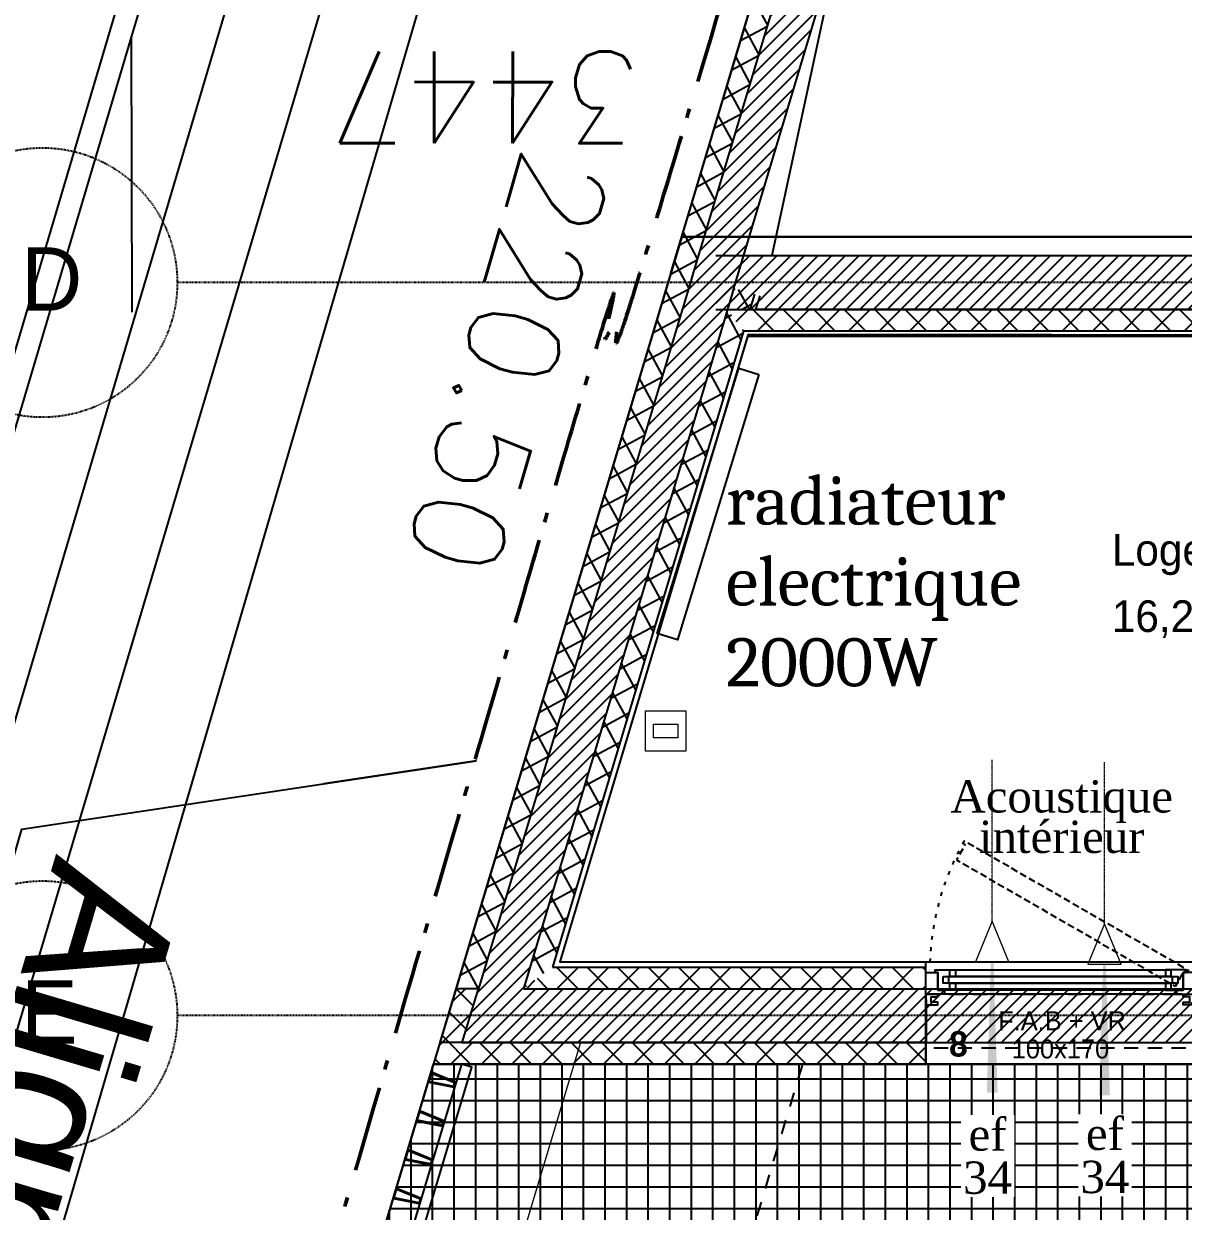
# Model space of a CAD drawing. Extents: x -594 to 29166, y -5797 to 14313.
# Drawn here: x 2903.9 to 3334.1, y 3188.8 to 3629.4 of the extents above; entities that cross this region are included whole.
import ezdxf
from ezdxf.enums import TextEntityAlignment as Align
from ezdxf.lldxf.tags import DXFTag

# ---------------------------------------------------------------- set-up
doc = ezdxf.new("R2010")
doc.units = 0
for name, pattern in [('ACAD_ISO03W100', [0.295276, 0.11811, -0.177165]), ('Style de ligne -1', [0.41664, 0.20828, -0.20836]), ('Style de ligne -14', [0.147638, 0.098425, -0.049213]), ('Style de ligne -15', [2.08328, 1.25, -0.41656, 0.13886, -0.27786]), ('Style de ligne -17', [0.347222, 0.20828, -0.138942]), ('Style de ligne -18', [0.164042, 0.054681, -0.109361]), ('VW-01', [0.41656, 0.20828, -0.20828])]:
    doc.linetypes.add(name, pattern=pattern)
for name, color, linetype, lineweight in [('01_poutres', 252, 'Continuous', 20), ('Fond topo - P', 252, 'Continuous', 50), ('Fond topo - VOI', 252, 'Continuous', 25)]:
    doc.layers.add(name, color=color, linetype=linetype, lineweight=lineweight)
for name, color, linetype in [('A SITE', 252, 'Continuous'), ('B amÈnagement intÈrieur_Hatch', 252, 'Continuous'), ('B aménagement intérieur', 252, 'Continuous'), ('B GÈnÈral_Hatch', 252, 'Continuous'), ('B Général', 252, 'Continuous'), ('C ANNOTATIONS-axes horizontaux', 252, 'Style de ligne -1'), ('C ANNOTATIONS-prestations', 252, 'Continuous'), ('C ANNOTATIONS-texte', 252, 'Continuous'), ('D SURFACES-shab', 252, 'Continuous'), ('EDF_SSL', 252, 'Texte-Electricite'), ('Fond topo - ALIGNEMENT_TXT', 252, 'Continuous'), ('Fond topo - Z_500', 252, 'Continuous'), ('prlm-BA', 252, 'Continuous'), ('prlm-CHAUFF-CONV', 20, 'Continuous'), ('prlm-ELEC-CFA', 181, 'Continuous'), ('prlm-VMC', 93, 'Continuous'), ('prlm-VRD', 252, 'Continuous'), ('TELECOM_SSL', 252, 'Texte-Telecom')]:
    doc.layers.add(name, color=color, linetype=linetype)
for name, color, linetype, plot in [('Fond topo - N', 252, 'Continuous', False), ('Fond topo - NCACHE', 252, 'Continuous', False), ('Fond topo - ZCACHE', 252, 'Continuous', False), ('prlm-ZEROPLOT', 254, 'Continuous', False)]:
    doc.layers.add(name, color=color, linetype=linetype, plot=plot)
doc.styles.add('2000_ARIAL', font='arial.ttf', dxfattribs={"height": 0.4})
doc.styles.add('Eurostile', font='')
doc.styles.add('Eurostile (bold)', font='')
doc.styles.add('Lignes', font='arial.ttf', dxfattribs={"height": 0.35})
doc.styles.add('LignesA', font='arial.ttf', dxfattribs={"height": 0.35})
doc.styles.add('prlm-mod', font='cambriaz.ttf', dxfattribs={"height": 18})
doc.styles.add('prlm-vmc', font='pala.ttf', dxfattribs={"height": 14})
doc.styles.add('SIMPLEX', font='simplex_.ttf', dxfattribs={"height": 1.25})
doc.styles.get('Eurostile').set_extended_font_data('Eurostile')
doc.styles.get('Eurostile (bold)').set_extended_font_data('Eurostile', bold=True)
tags = doc.linetypes.add('Texte-BT', pattern='A,5,-0.25,["BT",Lignes,S=1,R=0,X=0,Y=-0.18],-1.25', length=6.5).pattern_tags.tags
tags[15:16] = [DXFTag(74, 4), DXFTag(75, 0), DXFTag(340, '0'), DXFTag(46, 0.0), DXFTag(50, 0.0), DXFTag(44, 0.0), DXFTag(45, 0.0)]
tags[4:5] = [DXFTag(74, 4), DXFTag(75, 0), DXFTag(340, '0'), DXFTag(46, 0.0), DXFTag(50, 0.0), DXFTag(44, 0.0), DXFTag(45, 0.0)]
tags = doc.linetypes.add('Texte-Electricite', pattern='A,5,-0.25,["ELEC",Lignes,S=1,R=0,X=0,Y=-0.18],-1.25', length=6.5).pattern_tags.tags
tags[15:16] = [DXFTag(74, 4), DXFTag(75, 0), DXFTag(340, '0'), DXFTag(46, 0.0), DXFTag(50, 0.0), DXFTag(44, 0.0), DXFTag(45, 0.0)]
tags[4:5] = [DXFTag(74, 4), DXFTag(75, 0), DXFTag(340, '0'), DXFTag(46, 0.0), DXFTag(50, 0.0), DXFTag(44, 0.0), DXFTag(45, 0.0)]
tags = doc.linetypes.add('Texte-HT', pattern='A,5,-0.25,["HT",Lignes,S=1,R=0,X=0,Y=-0.18],-1.25', length=6.5).pattern_tags.tags
tags[15:16] = [DXFTag(74, 4), DXFTag(75, 0), DXFTag(340, '0'), DXFTag(46, 0.0), DXFTag(50, 0.0), DXFTag(44, 0.0), DXFTag(45, 0.0)]
tags[4:5] = [DXFTag(74, 4), DXFTag(75, 0), DXFTag(340, '0'), DXFTag(46, 0.0), DXFTag(50, 0.0), DXFTag(44, 0.0), DXFTag(45, 0.0)]
tags = doc.linetypes.add('Texte-MT', pattern='A,5,-0.25,["MT",Lignes,S=1,R=0,X=0,Y=-0.18],-1.25', length=6.5).pattern_tags.tags
tags[15:16] = [DXFTag(74, 4), DXFTag(75, 0), DXFTag(340, '0'), DXFTag(46, 0.0), DXFTag(50, 0.0), DXFTag(44, 0.0), DXFTag(45, 0.0)]
tags[4:5] = [DXFTag(74, 4), DXFTag(75, 0), DXFTag(340, '0'), DXFTag(46, 0.0), DXFTag(50, 0.0), DXFTag(44, 0.0), DXFTag(45, 0.0)]
tags = doc.linetypes.add('Texte-Telecom', pattern='A,5,-0.25,["TEL",Lignes,S=1,R=0,X=0,Y=-0.18],-1.25', length=6.5).pattern_tags.tags
tags[15:16] = [DXFTag(74, 4), DXFTag(75, 0), DXFTag(340, '0'), DXFTag(46, 0.0), DXFTag(50, 0.0), DXFTag(44, 0.0), DXFTag(45, 0.0)]
tags[4:5] = [DXFTag(74, 4), DXFTag(75, 0), DXFTag(340, '0'), DXFTag(46, 0.0), DXFTag(50, 0.0), DXFTag(44, 0.0), DXFTag(45, 0.0)]
tags = doc.linetypes.add('Texte-TelecomA', pattern='A,5,-0.25,["TEL",LignesA,S=1,R=0,X=0,Y=-0.18],-1.25', length=6.5).pattern_tags.tags
tags[15:16] = [DXFTag(74, 4), DXFTag(75, 0), DXFTag(340, '0'), DXFTag(46, 0.0), DXFTag(50, 0.0), DXFTag(44, 0.0), DXFTag(45, 0.0)]
tags[4:5] = [DXFTag(74, 4), DXFTag(75, 0), DXFTag(340, '0'), DXFTag(46, 0.0), DXFTag(50, 0.0), DXFTag(44, 0.0), DXFTag(45, 0.0)]
pattern_1 = [(45, (0, 0), (-5.656854, 5.656854), []), (135, (0, 0), (5.656854, 5.656854), [])]
pattern_2 = [(45, (0, 0), (2.4253472, -2.6458333), [])]

# ---------------------------------------------------------------- blocks, each defined once
blk = doc.blocks.new('A n0.Groupe-37-1')
at = {"layer": 'B Général', "linetype": 'Continuous', "flags": 128}
for points in [[(2816.4, 2392.05), (2869.49, 2573.97), (2869.49, 2573.97), (3070.09, 3242.25), (3066.26, 3243.4), (2864.38, 2570.88), (2864.42, 2570.86), (2812.61, 2393.33)], [(3063.46, 3235.11), (3054.19, 3236.94), (3055.14, 3240.09), (3063.88, 3236.5)], [(3059.15, 3220.74), (3049.88, 3222.57), (3050.83, 3225.73), (3059.56, 3222.13)], [(3054.83, 3206.37), (3045.57, 3208.2), (3046.52, 3211.36), (3055.25, 3207.76)], [(3050.52, 3192), (3041.25, 3193.83), (3042.2, 3196.99), (3050.94, 3193.4)]]:
    blk.add_lwpolyline(points, close=True, dxfattribs=at)
for points in [[(3054.03, 3236.67), (3063.49, 3234.8, 0.386252), (3063.72, 3234.93), (3064.19, 3236.5, 0.385626), (3064.08, 3236.74), (3055.15, 3240.41, 0.443391), (3054.89, 3240.29), (3053.88, 3236.92, 0.442739), (3054.03, 3236.67)], [(3049.71, 3222.3), (3059.18, 3220.43, 0.386252), (3059.41, 3220.57), (3059.88, 3222.13, 0.385626), (3059.76, 3222.38), (3050.84, 3226.05, 0.443391), (3050.57, 3225.92), (3049.56, 3222.55, 0.442739), (3049.71, 3222.3)], [(3045.4, 3207.93), (3054.86, 3206.06, 0.386252), (3055.09, 3206.2), (3055.56, 3207.77, 0.385626), (3055.45, 3208.01), (3046.53, 3211.68, 0.443391), (3046.26, 3211.55), (3045.25, 3208.18, 0.442739), (3045.4, 3207.93)], [(3041.09, 3193.56), (3050.55, 3191.69, 0.386252), (3050.78, 3191.83), (3051.25, 3193.4, 0.385626), (3051.14, 3193.64), (3042.21, 3197.31, 0.443391), (3041.95, 3197.18), (3040.94, 3193.81, 0.442739), (3041.09, 3193.56)]]:
    blk.add_lwpolyline(points, format="xyb", close=True, dxfattribs=at)
blk = doc.blocks.new('A n0.F 100x170 (allège pleine + VR')
at = {"layer": 'B Général'}
blk.add_line((45, 9), (-45, 9), dxfattribs=at)
at = {"layer": 'B Général', "linetype": 'Continuous', "lineweight": 35}
for p, q in [((-50, 7), (-50, -9)), ((50, 7), (50, -9))]:
    blk.add_line(p, q, dxfattribs=at)
at = {"layer": 'B Général', "linetype": 'Style de ligne -14', "ltscale": 25.4, "flags": 128}
blk.add_lwpolyline([(-35.69, 65.82), (-36.19, 64.95), (-35.32, 64.45), (-38.57, 58.82), (42.63, 11.94), (45.88, 17.57), (46.75, 17.07), (47.25, 17.93)], close=True, dxfattribs=at)
at = {"layer": 'B Général', "linetype": 'Continuous', "flags": 128}
for points in [[(-39, 15.5), (-41.5, 15.5), (-41.5, 13), (-39, 13), (-39, 10.5), (-45.5, 10.5), (-45.5, 17), (-46.5, 17), (-46.5, 18), (-39, 18)], [(39, 15.5), (41.5, 15.5), (41.5, 13), (39, 13), (39, 10.5), (45.5, 10.5), (45.5, 17), (46.5, 17), (46.5, 18), (39, 18)]]:
    blk.add_lwpolyline(points, close=True, dxfattribs=at)
at = {"layer": 'B Général', "flags": 128}
for points in [[(-41, 18), (41, 18), (41, 15.5), (-41, 15.5)], [(-43, 10.5), (-43, 9), (-50, 9), (-50, 17), (-45.5, 17), (-45.5, 10.5)], [(-43.5, 15.5), (43.5, 15.5), (43.5, 13), (-43.5, 13)], [(43, 10.5), (43, 9), (50, 9), (50, 17), (45.5, 17), (45.5, 10.5)], [(-50, 9), (-50, 5), (-45.5, 5), (-45.5, 6), (-48, 6), (-48, 8), (-45.5, 8), (-45.5, 9)], [(-41, 13), (41, 13), (41, 10.5), (-41, 10.5)], [(50, 9), (50, 5), (45.5, 5), (45.5, 6), (48, 6), (48, 8), (45.5, 8), (45.5, 9)]]:
    blk.add_lwpolyline(points, close=True, dxfattribs=at)
at = {"layer": 'B Général', "linetype": 'Style de ligne -17', "ltscale": 25.4, "flags": 128}
blk.add_lwpolyline([(-50, 9), (50, 9), (50, -11), (-50, -11)], close=True, dxfattribs=at)
at = {"layer": 'B Général', "flags": 128}
blk.add_lwpolyline([(-50, -9), (-50, -17), (50, -17), (50, -9)], dxfattribs=at)
at = {"layer": 'B Général'}
blk.add_circle((47, 17.5), 0.5, dxfattribs=at)
at = {"layer": 'B Général', "linetype": 'Style de ligne -18', "ltscale": 25.4}
blk.add_arc((49, 17.5), 97.5, 150.2938, 179.7062, dxfattribs=at)
at = {"layer": 'B Général', "insert": (-23.11, 2.64), "char_height": 7.049, "attachment_point": 1, "line_spacing_factor": 0.895453, "style": 'Eurostile'}
blk.add_mtext('F.A.B + VR', dxfattribs=at)
at = {"layer": 'C ANNOTATIONS-prestations', "rotation": 360, "line_spacing_factor": 0.895453}
for s, insert, char_height, attachment_point, style in [('8', (-41.34, -4.78), 9.4, 1, 'Eurostile (bold)'), ('100x170', (0, -7.83), 7.049, 2, 'Eurostile')]:
    blk.add_mtext(s, dxfattribs=dict(at, insert=insert, char_height=char_height, attachment_point=attachment_point, style=style))
blk = doc.blocks.new('A 90.PTOPO')
at = {"layer": 'Fond topo - NCACHE', "style": 'SIMPLEX'}
blk.add_attdef('MAT', text='', height=0.34, dxfattribs=at).set_placement((0.1, -0.1), align=Align.TOP_LEFT)
at = {"layer": 'Fond topo - ZCACHE', "style": 'SIMPLEX'}
blk.add_attdef('ALT', (0.1, 0.1), '', height=0.34, dxfattribs=at)
blk = doc.blocks.new('A$C380262B1')
at = {"layer": 'EDF_SSL', "linetype": 'Texte-MT', "ltscale": 100, "elevation": 0, "flags": 128}
blk.add_lwpolyline([(-6254.24, -3469.87), (-4383.63, 2841.72), (-4298.57, 2988.92), (-3696.49, 3195.48), (-3294.68, 2842.64), (-2780.69, 2697.1), (-228.37, 2738.3), (1380.86, 2771.29), (2067.41, 2949.6), (2724.79, 2563.95), (4964.45, 2545.24), (5603.36, 4115.86), (5715.5, 4351.5), (6074.73, 4471.09), (6547.8, 4750.31), (7756.19, 5121.05)], dxfattribs=at)
at = {"layer": 'EDF_SSL', "linetype": 'Texte-BT', "ltscale": 100, "elevation": 0, "flags": 128}
blk.add_lwpolyline([(-6293.7, -3465.93), (-4423.09, 2845.66), (-4207.14, 3352.95), (-4036.03, 4003.01)], dxfattribs=at)
at = {"layer": 'EDF_SSL', "linetype": 'Texte-HT', "ltscale": 100, "elevation": 0, "flags": 128}
blk.add_lwpolyline([(-6228.36, -3485.44), (-4347.71, 2833.7), (-4155.11, 3426.73), (-5294.54, 3730.08), (-6093.84, 3553.14)], dxfattribs=at)
at = {"layer": 'Fond topo - ALIGNEMENT_TXT', "ltscale": 2, "flags": 128}
for points in [[(-5442.21, -798.83), (-5191.61, 66.63), (-5022.9, 92)], [(-5022.9, 92), (-5079.69, 83.46)]]:
    blk.add_lwpolyline(points, dxfattribs=at)
at = {"layer": 'Fond topo - VOI', "ltscale": 2, "flags": 128}
for points in [[(-5010.08, 842.12), (-5046.82, 710.01), (-5151.02, 360.44), (-5360.5, -344.65), (-5499.31, -818.29), (-5731.33, -1612.38), (-5774, -1761.46), (-5997.41, -2505.68), (-6284.81, -3456.01)], [(-5151.02, 360.44), (-5150.83, 258.46)]]:
    blk.add_lwpolyline(points, dxfattribs=at)
at = {"layer": 'TELECOM_SSL', "linetype": 'Texte-TelecomA', "ltscale": 100, "elevation": 0, "flags": 128}
blk.add_lwpolyline([(-6143.13, -3383.14), (-4679.37, 1618.34, 0.105936), (-4165.61, 5030.77)], format="xyb", dxfattribs=at)
at = {"layer": 'Fond topo - P', "ltscale": 2}
ref = blk.add_blockref('A 90.PTOPO', (-4951.46, 311.13), dxfattribs=dict(at, xscale=100, yscale=100, zscale=100, rotation=179.9607580165254))
ref.add_attrib('MAT', '3447', dxfattribs={"layer": 'Fond topo - N', "color": 0, "ltscale": 2, "height": 34, "rotation": 179.9608, "style": 'SIMPLEX'}).set_placement((-4961.45, 321.14), align=Align.TOP_LEFT)
ref.add_attrib('ALT', '220.50', (-5005.09, 321.32), dxfattribs={"layer": 'Fond topo - Z_500', "color": 0, "ltscale": 2, "height": 34, "rotation": 253.8126, "style": 'SIMPLEX'})
at = {"layer": 'Fond topo - ALIGNEMENT_TXT', "style": '2000_ARIAL', "width": 1.001}
blk.add_text('Alignement   à    confirmer                                                                                            ', height=50, rotation=253.4725, dxfattribs=at).set_placement((-5178.86, 57.7))
blk = doc.blocks.new('A n0.A$C1B933CC4')
at = {"layer": '01_poutres', "color": 0, "ltscale": 3}
for p, q in [((-1770.74, -1255), (-1981.76, -1957.99)), ((-1762.39, -1255), (-1770.74, -1255)), ((-1720.41, -1255), (-1745.68, -1255)), ((-1724.54, -1275), (-1914.7, -1908.49))]:
    blk.add_line(p, q, dxfattribs=at)
blk = doc.blocks.new('xi.ea')
at = {"layer": 'prlm-VMC', "color": 0, "linetype": 'ByBlock', "lineweight": 5, "flags": 128}
blk.add_lwpolyline([(-6.17, -15), (6.17, -15), (0, 0)], close=True, dxfattribs=at)
at = {"layer": 'prlm-VMC', "color": 0, "linetype": 'ByBlock', "lineweight": -2, "flags": 128}
blk.add_lwpolyline([(0, -15, 1, 4, 0), (0, -63.63, 1, 1, 0)], format="xyseb", dxfattribs=at)
at = {"layer": 'prlm-VMC', "color": 0, "linetype": 'ByBlock', "lineweight": 5}
blk.add_solid([(0, 0), (6.17, -15), (-6.17, -15), (0, 0)], dxfattribs=at)
at = {"layer": 'prlm-ZEROPLOT', "color": 250, "linetype": 'ACAD_ISO03W100', "lineweight": 0, "ltscale": 0.2}
blk.add_lwpolyline([(0, 0), (0, 60)], dxfattribs=at)
blk = doc.blocks.new('xi.ef34')
at = {"layer": 'prlm-VMC', "color": 0, "insert": (0, 0), "char_height": 12, "width": 17.3979, "attachment_point": 5, "line_spacing_factor": 0.8, "style": 'prlm-vmc', "bg_fill": 3, "box_fill_scale": 1.1, "bg_fill_color": 256, "bg_fill_transparency": 0}
blk.add_mtext('ef 34', dxfattribs=at)
blk = doc.blocks.new('xi.rj45')
at = {"layer": 'prlm-ELEC-CFA', "color": 0, "linetype": 'ByBlock', "lineweight": -2, "flags": 128}
blk.add_lwpolyline([(-7.5, 7.5), (7.5, 7.5), (7.5, -7.5), (-7.5, -7.5)], close=True, dxfattribs=at)
at = {"layer": 'prlm-ELEC-CFA', "color": 0, "linetype": 'ByBlock', "lineweight": -2}
blk.add_lwpolyline([(-4.5, 2.5), (4.5, 2.5), (4.5, -2.5), (-4.5, -2.5)], close=True, dxfattribs=at)

msp = doc.modelspace()

# ---------------------------------------------------------------- hatches: boundary and pattern name
at = {"layer": 'B amÈnagement intÈrieur_Hatch', "linetype": 'Continuous'}
h = msp.add_hatch(dxfattribs=at)
h.set_pattern_fill('02_ISOLANT', color=256, style=0, pattern_type=2)
h.set_pattern_definition(pattern_1)
h.paths.add_polyline_path([(3164.925, 3523.389), (3170.876, 3515.389), (3849.92, 3515.389), (3857.92, 3523.389)])
h = msp.add_hatch(dxfattribs=at)
h.set_pattern_fill('02_ISOLANT', color=256, angle=-90, style=0, pattern_type=2)
h.set_pattern_definition([(-45, (0, 0), (5.656854, 5.656854), []), (45, (0, 0), (5.656854, -5.656854), [])])
h.paths.add_polyline_path([(3238.5, 3279.389), (3100.034, 3279.389), (3089.28, 3271.389), (3238.5, 3271.389)])
at = {"layer": 'B GÈnÈral_Hatch', "linetype": 'Continuous'}
h = msp.add_hatch(dxfattribs=at)
h.set_pattern_fill('50_BETON', color=256, style=0, pattern_type=2)
h.set_pattern_definition(pattern_2)
h.paths.add_polyline_path([(3300.498, 3975.028), (3289.796, 3995.028), (3151.567, 3534.539), (3166.891, 3529.939)])
h = msp.add_hatch(dxfattribs=at)
h.set_pattern_fill('02_ISOLANT', color=256, angle=-106.70865, style=0, pattern_type=2)
h.set_pattern_definition([(-61.70865, (0, 0), (7.044391, 3.791642), []), (28.29135, (0, 0), (3.791642, -7.044391), [])])
h.paths.add_polyline_path([(3283.792, 3975.028), (3275.44, 3975.028), (3143.905, 3536.839), (3151.567, 3534.539)])
h = msp.add_hatch(dxfattribs=at)
h.set_pattern_fill('50_BETON', color=256, style=0, pattern_type=2)
h.set_pattern_definition(pattern_2)
h.paths.add_polyline_path([(3160.618, 3543.389), (3160.618, 3523.389), (3879.326, 3523.389), (3879.326, 3543.389)])
h = msp.add_hatch(dxfattribs=at)
h.set_pattern_fill('02_ISOLANT', color=256, angle=73.29135, style=0, pattern_type=2)
h.set_pattern_definition([(118.29135, (0, 0), (-7.044391, -3.791642), []), (208.29135, (0, 0), (-3.791642, 7.044391), [])])
h.paths.add_polyline_path([(3064.222, 3271.389), (3072.575, 3271.389), (3151.998, 3535.976), (3144.336, 3538.276)])
h = msp.add_hatch(dxfattribs=at)
h.set_pattern_fill('50_BETON', color=256, style=0, pattern_type=2)
h.set_pattern_definition(pattern_2)
h.paths.add_polyline_path([(3066.571, 3251.389), (3089.28, 3271.389), (3167.323, 3531.376), (3151.998, 3535.976)])
h = msp.add_hatch(dxfattribs=at)
h.set_pattern_fill('02_ISOLANT', color=256, angle=-16.70865, style=0, pattern_type=2)
h.set_pattern_definition([(28.29135, (0, 0), (-3.791642, 7.044391), []), (118.29135, (0, 0), (7.044391, 3.791642), [])])
h.paths.add_polyline_path([(3167.323, 3531.376), (3164.925, 3523.389), (3173.278, 3523.389), (3174.985, 3529.076)])
h = msp.add_hatch(dxfattribs=at)
h.set_pattern_fill('02_ISOLANT', color=256, angle=73.29135, style=0, pattern_type=2)
h.set_pattern_definition([(118.29135, (0, 0), (-7.044391, -3.791642), []), (208.29135, (0, 0), (-3.791642, 7.044391), [])])
h.paths.add_polyline_path([(3089.28, 3271.389), (3100.034, 3279.389), (3170.876, 3515.389), (3164.925, 3523.389)])
h = msp.add_hatch(dxfattribs=at)
h.set_pattern_fill('02_ISOLANT', color=256, style=0, pattern_type=2)
h.set_pattern_definition(pattern_1)
h.paths.add_polyline_path([(3238.5, 3251.389), (3066.571, 3251.389), (3072.575, 3271.389), (3064.222, 3271.389), (3055.909, 3243.389), (3238.5, 3243.389)])
h = msp.add_hatch(dxfattribs=at)
h.set_pattern_fill('50_BETON', color=256, style=0, pattern_type=2)
h.set_pattern_definition(pattern_2)
h.paths.add_polyline_path([(3699.092, 3271.389), (3089.28, 3271.389), (3066.571, 3251.389), (3699.092, 3251.389)])
h = msp.add_hatch(dxfattribs=at)
h.set_pattern_fill('02_ISOLANT', color=256, angle=45, style=0, pattern_type=2)
h.set_pattern_definition([(90, (3479.571, 2909.896), (-8, -4e-16), []), (180, (3479.571, 2909.896), (1e-15, 8), [])])
h.paths.add_polyline_path([(3673.916, 3243.389), (3055.817, 3243.389), (2853.201, 2568.403), (3125.825, 2568.403), (3498.013, 2568.403), (3498.013, 2643.553), (3673.916, 2643.553)])

# ---------------------------------------------------------------- linework, layer by layer
at = {"layer": 'A SITE', "linetype": 'Style de ligne -15', "lineweight": 50, "ltscale": 25.4}
msp.add_open_spline([(4176.46, 5442.268), (4369.672, 5480.305), (4562.883, 5518.342), (4903.036, 5519.771), (5243.188, 5521.2), (5979.862, 5524.644), (6716.536, 5528.089), (7278.196, 5527.681), (7839.856, 5527.273), (8021.336, 5527.044), (8202.816, 5526.815), (8808.176, 5525.356), (9413.535, 5523.896), (10716.351, 5525.293), (12019.166, 5526.69), (12242.597, 5526.219), (12466.029, 5525.748), (12816.588, 5520.962), (13167.148, 5516.176), (13202.673, 5616.323), (13238.199, 5716.47), (13267.888, 5802.201), (13297.577, 5887.932), (13327.266, 5973.663), (13356.956, 6059.395), (13408.406, 6207.964), (13459.856, 6356.533), (13477.006, 6406.056), (13494.156, 6455.579), (13528.564, 6560.212), (13562.972, 6664.845), (13573.344, 6696.386), (13583.716, 6727.928), (13599.145, 6774.844), (13614.573, 6821.761), (13678.898, 7117.445), (13743.224, 7413.129), (13957.444, 7453.65), (14171.664, 7494.171), (14164.331, 7534.454), (14156.998, 7574.738), (14190.699, 7584.189), (14224.399, 7593.639), (14227.546, 7586.876), (14230.693, 7580.113), (14293.316, 7599.076), (14355.939, 7618.039), (14360.336, 7603.518), (14364.733, 7588.998), (14537.195, 7591.453), (14709.721, 7640.319), (14664.801, 7789.364), (14619.881, 7938.41), (15047.101, 8062.384), (15474.322, 8186.358), (15686.72, 8247.996), (15899.118, 8309.635), (15904.181, 8311.166), (15909.244, 8312.698), (15908.246, 8315.995), (15907.249, 8319.292), (17672.664, 8849.185), (19438.079, 9379.077), (19648.946, 9442.842), (19859.814, 9506.606), (20255.35, 9309.74), (20650.886, 9112.874), (20960.83, 8222.926), (21270.775, 7332.978), (21180.205, 7304.155), (21089.635, 7275.333), (21163.082, 7017.584), (21236.529, 6759.834), (21251.591, 6763.9), (21266.653, 6767.967), (21275.663, 6734.59), (21284.674, 6701.213), (21269.902, 6697.225), (21255.13, 6693.238), (21270.029, 6638.047), (21284.928, 6582.856), (21291.188, 6584.546), (21297.447, 6586.236), (21305.995, 6495.046), (21402.881, 6506.774), (21487.346, 6527.117), (21571.811, 6547.461), (21569.541, 6559.077), (21567.271, 6570.694), (21604.983, 6578.638), (21642.694, 6586.582), (21649.991, 6549.244), (21657.287, 6511.906), (21652.493, 6510.896), (21647.699, 6509.886), (21807.598, 5746.172), (21967.496, 4982.457), (21977.291, 4938.62), (21987.086, 4894.782), (22015.78, 4743.898), (22044.474, 4593.013), (22063.498, 4473.154), (22082.523, 4353.295), (22101.178, 4237.725), (22119.832, 4122.156), (22124.345, 4087.384), (22128.858, 4052.612), (22138.67, 3933.295), (22148.483, 3813.978), (22152.899, 3687.239), (22157.316, 3560.501), (22156.076, 3368.858), (22154.837, 3177.215), (22152.199, 3078.787), (22149.562, 2980.358), (22145.456, 2863.605), (22141.35, 2746.851), (22132.85, 2586.185), (22124.349, 2425.518), (22087.732, 1950.646), (22051.116, 1475.773), (21993.933, 847.273), (21936.75, 218.773), (21915.729, 183.154), (21894.709, 147.536), (21213.23, 141.566), (20531.75, 135.597), (20529.704, 160.058), (20527.657, 184.52), (20322.852, 176.691), (20118.047, 168.862), (19882.166, 159.845), (19646.285, 150.828), (19256.888, 145.182), (18867.491, 139.536), (18773.401, -158.054), (18679.311, -455.644), (18604.53, -1398.289), (18529.749, -2340.935), (18635.053, -2777.585), (18740.357, -3214.234), (18588.756, -3295.853), (18437.156, -3377.471), (18384.511, -3407.387), (18331.865, -3437.302), (18280.613, -3484.556), (18229.362, -3531.809), (18125.267, -3688.349), (18021.173, -3844.888), (17973.144, -3961.195), (17925.114, -4077.502), (17903.66, -4188.267), (17882.205, -4299.032), (17853.831, -4428.724), (17825.458, -4558.416), (17795.321, -4816.052), (17765.184, -5073.687), (17828.426, -5320.212), (17891.667, -5566.736), (16164.839, -5333.52), (14438.011, -5100.304), (14043.046, -5030.624), (13648.082, -4960.944), (13506.144, -4936.079), (13364.206, -4911.213), (13220.848, -4883.357), (13077.49, -4855.501), (12791.937, -4799.706), (12506.383, -4743.912), (12128.349, -4679.679), (11750.314, -4615.447), (11530.967, -4571.296), (11311.619, -4527.146), (10549.503, -4375.437), (9787.387, -4223.728), (9847.498, -3981.593), (9907.609, -3739.459), (9806.225, -3461.39), (9704.841, -3183.322), (9715.187, -3083.784), (9725.532, -2984.247), (9824.047, -2441.958), (9922.562, -1899.67), (9651.72, -1701.167), (9380.878, -1502.664), (9447.608, -1104.825), (9514.339, -706.985), (9834.998, -611.033), (10155.657, -515.081), (10247.114, 11.583), (10338.572, 538.246), (10143.199, 564.034), (9947.826, 589.823), (9948.48, 594.78), (9949.134, 599.737), (9614.75, 638.685), (9280.365, 677.634), (8737.859, 744.574), (8195.353, 811.514), (7103.907, 948.262), (6012.462, 1085.009), (5516.207, 1145.917), (5019.951, 1206.825), (4567.057, 1262.265), (4114.163, 1317.705), (4102.18, 1307.409), (4090.197, 1297.113), (3869.944, 1322.11), (3649.69, 1347.106), (3455.22, 1370.405), (3260.751, 1393.703), (3258.524, 1373.559), (3256.298, 1353.416), (2884.962, 1399.248), (2513.626, 1445.079), (2816.189, 2481.825), (3118.751, 3518.57), (3122.583, 3517.421), (3126.415, 3516.272), (3182.803, 3704.332), (3239.191, 3892.391), (3244.935, 3911.549), (3250.679, 3930.706), (3342.693, 4248.166), (3434.706, 4565.625), (3504.837, 4748.285), (3574.967, 4930.944), (3700.503, 5086.554), (3826.038, 5242.164), (4001.249, 5342.216), (4176.46, 5442.268)], degree=2, knots=[0, 0, 0, 1, 1, 2, 2, 3, 3, 4, 4, 5, 5, 6, 6, 7, 7, 8, 8, 9, 9, 10, 10, 11, 11, 12, 12, 13, 13, 14, 14, 15, 15, 16, 16, 17, 17, 18, 18, 19, 19, 20, 20, 21, 21, 22, 22, 23, 23, 24, 24, 25, 25, 26, 26, 27, 27, 28, 28, 29, 29, 30, 30, 31, 31, 32, 32, 33, 33, 34, 34, 35, 35, 36, 36, 37, 37, 38, 38, 39, 39, 40, 40, 41, 41, 42, 42, 43, 43, 44, 44, 45, 45, 46, 46, 47, 47, 48, 48, 49, 49, 50, 50, 51, 51, 52, 52, 53, 53, 54, 54, 55, 55, 56, 56, 57, 57, 58, 58, 59, 59, 60, 60, 61, 61, 62, 62, 63, 63, 64, 64, 65, 65, 66, 66, 67, 67, 68, 68, 69, 69, 70, 70, 71, 71, 72, 72, 73, 73, 74, 74, 75, 75, 76, 76, 77, 77, 78, 78, 79, 79, 80, 80, 81, 81, 82, 82, 83, 83, 84, 84, 85, 85, 86, 86, 87, 87, 88, 88, 89, 89, 90, 90, 91, 91, 92, 92, 93, 93, 94, 94, 95, 95, 96, 96, 97, 97, 98, 98, 99, 99, 100, 100, 101, 101, 102, 102, 103, 103, 104, 104, 105, 105, 106, 106, 107, 107, 108, 108, 109, 109, 110, 110, 111, 111, 112, 112, 113, 113, 114, 114, 115, 115, 115], dxfattribs=at)
at = {"layer": 'B aménagement intérieur', "linetype": 'Continuous'}
for p, q in [((3164.925, 3523.389), (3175.366, 3523.389)), ((3857.92, 3523.389), (3175.366, 3523.389)), ((3857.92, 3523.389), (3175.366, 3523.389)), ((3849.92, 3515.389), (3170.876, 3515.389)), ((3847.92, 3513.389), (3172.364, 3513.389)), ((3847.92, 3513.389), (3172.364, 3513.389)), ((3100.034, 3279.389), (3238.5, 3279.389)), ((3102.723, 3281.389), (3238.5, 3281.389)), ((3102.723, 3281.389), (3238.5, 3281.389)), ((3238.5, 3271.389), (3238.5, 3281.389)), ((3089.28, 3271.389), (3099.721, 3271.389)), ((3099.721, 3271.389), (3238.5, 3271.389)), ((3099.721, 3271.389), (3238.5, 3271.389))]:
    msp.add_line(p, q, dxfattribs=at)
at = {"layer": 'B aménagement intérieur', "linetype": 'VW-01', "ltscale": 25.4}
msp.add_line((3192.616, 3242.889), (2990, 2567.903), dxfattribs=at)
at = {"layer": 'B Général', "linetype": 'Continuous'}
for p, q in [((3143.905, 3536.839), (3275.44, 3975.028)), ((3143.905, 3536.839), (3275.44, 3975.028)), ((3151.567, 3534.539), (3283.792, 3975.028)), ((3166.891, 3529.939), (3300.498, 3975.028)), ((3160.618, 3543.389), (3879.326, 3543.389)), ((3144.336, 3538.276), (3064.222, 3271.389)), ((3144.336, 3538.276), (3064.222, 3271.389)), ((3151.998, 3535.976), (3072.575, 3271.389)), ((3167.323, 3531.376), (3164.925, 3523.389)), ((3174.985, 3529.076), (3173.278, 3523.389)), ((3174.985, 3529.076), (3173.278, 3523.389)), ((3176.901, 3528.501), (3175.366, 3523.389)), ((3176.901, 3528.501), (3175.366, 3523.389)), ((3164.925, 3523.389), (3089.28, 3271.389)), ((3160.618, 3523.389), (3879.326, 3523.389)), ((3170.876, 3515.389), (3100.034, 3279.389)), ((3170.876, 3515.389), (3100.034, 3279.389)), ((3172.364, 3513.389), (3102.723, 3281.389)), ((3172.364, 3513.389), (3102.723, 3281.389)), ((3064.222, 3271.389), (3058.219, 3251.389)), ((3099.721, 3271.389), (3699.092, 3271.389)), ((3066.571, 3251.389), (3058.219, 3251.389)), ((3066.571, 3251.389), (3699.092, 3251.389))]:
    msp.add_line(p, q, dxfattribs=at)
at = {"layer": 'B Général', "linetype": 'Continuous', "lineweight": 18}
for p, q in [((3151.567, 3534.539), (3283.792, 3975.028)), ((3166.891, 3529.939), (3300.498, 3975.028)), ((3160.618, 3543.389), (3879.326, 3543.389)), ((3151.998, 3535.976), (3072.575, 3271.389)), ((3167.323, 3531.376), (3164.925, 3523.389)), ((3164.925, 3523.389), (3089.28, 3271.389)), ((3160.618, 3523.389), (3879.326, 3523.389)), ((3066.571, 3251.389), (3072.575, 3271.389)), ((3099.721, 3271.389), (3089.28, 3271.389)), ((3099.721, 3271.389), (3699.092, 3271.389)), ((3066.571, 3251.389), (3699.092, 3251.389))]:
    msp.add_line(p, q, dxfattribs=at)
at = {"layer": 'B Général', "linetype": 'Continuous', "flags": 128}
msp.add_lwpolyline([(3181.37, 3543.389), (4450.948, 3543.389), (4450.948, 3701.727, 0.3916528), (4144.438, 3975.028), (3699.02, 3975.028), (3699.02, 3875), (3576.02, 3875), (3576.02, 3975.028), (3300.498, 3975.028), (3208.053, 3667.061)], format="xyb", close=True, dxfattribs=at)
for points in [[(3238.5, 3251.389), (3066.571, 3251.389), (3072.575, 3271.389), (3064.222, 3271.389), (3055.909, 3243.389), (3238.5, 3243.389)], [(3673.916, 3243.389), (3055.817, 3243.389), (2853.201, 2568.403), (3125.825, 2568.403), (3498.013, 2568.403), (3498.013, 2643.553), (3673.916, 2643.553)]]:
    msp.add_lwpolyline(points, close=True, dxfattribs=at)
at = {"layer": 'C ANNOTATIONS-axes horizontaux'}
for p, q in [((12370.813, 3533.389), (2960.813, 3533.389)), ((12370.813, 3261.389), (2960.813, 3261.389))]:
    msp.add_line(p, q, dxfattribs=at)
for centre in [(2910.813, 3533.389), (2910.813, 3261.389)]:
    msp.add_circle(centre, 50, dxfattribs=at)
at = {"layer": 'D SURFACES-shab', "linetype": 'Continuous', "flags": 128}
msp.add_lwpolyline([(3808.92, 3281.389), (3808.92, 3346.465), (3847.92, 3346.465), (3847.92, 3513.389), (3172.578, 3514.102), (3102.723, 3281.389)], close=True, dxfattribs=at)
at = {"layer": 'prlm-CHAUFF-CONV'}
msp.add_lwpolyline([(3176.621, 3499.291), (3146.376, 3400.831), (3138.92, 3403.122), (3169.165, 3501.581), (3176.621, 3499.291)], dxfattribs=at)
at = {"layer": 'prlm-ZEROPLOT', "ltscale": 25}
msp.add_lwpolyline([(6215.888, 3517.389), (4931.965, 3517.389), (4931.965, 2568.403), (4331.442, 2568.403), (4331.442, 2828.226), (3662.92, 2828.226), (3662.92, 2568.403), (2853.201, 2568.403), (3148.106, 3550.389), (3512.92, 3550.389), (3512.92, 4168.613), (3333.483, 4168.389), (3421.864, 4462.818), (3822.881, 4462.784), (3822.942, 5185.388), (3899.628, 5249.209), (4011.142, 5326.632), (4142.814, 5397.624), (4222.022, 5430.969), (4330.111, 5466.386), (4438.769, 5491.378), (4557.235, 5507.733), (4624.225, 5512.376), (5209.041, 5512.376)], dxfattribs=at)
at = {"layer": 'prlm-ZEROPLOT'}
msp.add_lwpolyline([(3147.972, 3550.389), (3333.483, 4168.389), (3512.92, 4168.613), (3512.92, 3550.389)], close=True, dxfattribs=at)

# ---------------------------------------------------------------- block references
at = {"layer": 'B Général'}
for name, p in [('A n0.F 100x170 (allège pleine + VR', (3288.5, 3260.389)), ('A n0.Groupe-37-1', (0, 0))]:
    msp.add_blockref(name, p, dxfattribs=at)
at = {"layer": 'prlm-BA'}
msp.add_blockref('A n0.A$C1B933CC4', (4834.965, 4526.389), dxfattribs=at)
at = {"layer": 'prlm-ELEC-CFA', "lineweight": 20}
msp.add_blockref('xi.rj45', (3142.053, 3366.982), dxfattribs=at)
at = {"layer": 'prlm-VMC'}
for p in [(3263.178, 3296.398), (3304.84, 3295.507)]:
    msp.add_blockref('xi.ea', p, dxfattribs=at)
at = {"layer": 'prlm-VRD'}
msp.add_blockref('A$C380262B1', (8094.783, 3263.943), dxfattribs=at)

# ---------------------------------------------------------------- texts
at = {"layer": 'C ANNOTATIONS-axes horizontaux', "char_height": 23.496, "attachment_point": 1, "line_spacing_factor": 0.895453, "style": 'Eurostile'}
for s, insert in [('D', (2902.894, 3546.478)), ('E', (2902.894, 3274.478))]:
    msp.add_mtext(s, dxfattribs=dict(at, insert=insert))
at = {"layer": 'C ANNOTATIONS-texte', "insert": (3307.547, 3440.088), "char_height": 11.74778, "width": 130.45314, "attachment_point": 1, "line_spacing_factor": 0.895453, "style": 'Eurostile'}
msp.add_mtext('Loge gardien\\P16,2m{\\H0.6667x;\\S2^ ;}', dxfattribs=at)
at = {"layer": 'prlm-CHAUFF-CONV', "insert": (3164.379, 3461.56), "char_height": 18, "attachment_point": 1, "style": 'prlm-mod'}
msp.add_mtext_dynamic_manual_height_columns('radiateur electrique 2000W', width=0.70005, gutter_width=0.9, heights=[0], dxfattribs=at)

# ---------------------------------------------------------------- next in the draw order: block references
at = {"layer": 'prlm-VMC'}
for p in [(3261.44, 3209.204), (3304.978, 3209.476)]:
    msp.add_blockref('xi.ef34', p, dxfattribs=at)

# ---------------------------------------------------------------- next in the draw order: texts
at = {"layer": 'prlm-VMC', "insert": (3288.968, 3348.762), "char_height": 12, "width": 23.67396, "attachment_point": 2, "line_spacing_factor": 0.75, "style": 'prlm-vmc', "bg_fill": 3, "box_fill_scale": 1.1, "bg_fill_color": 256, "bg_fill_transparency": 0}
msp.add_mtext('Acoustique intérieur', dxfattribs=at)

doc.saveas('drawing.dxf')
